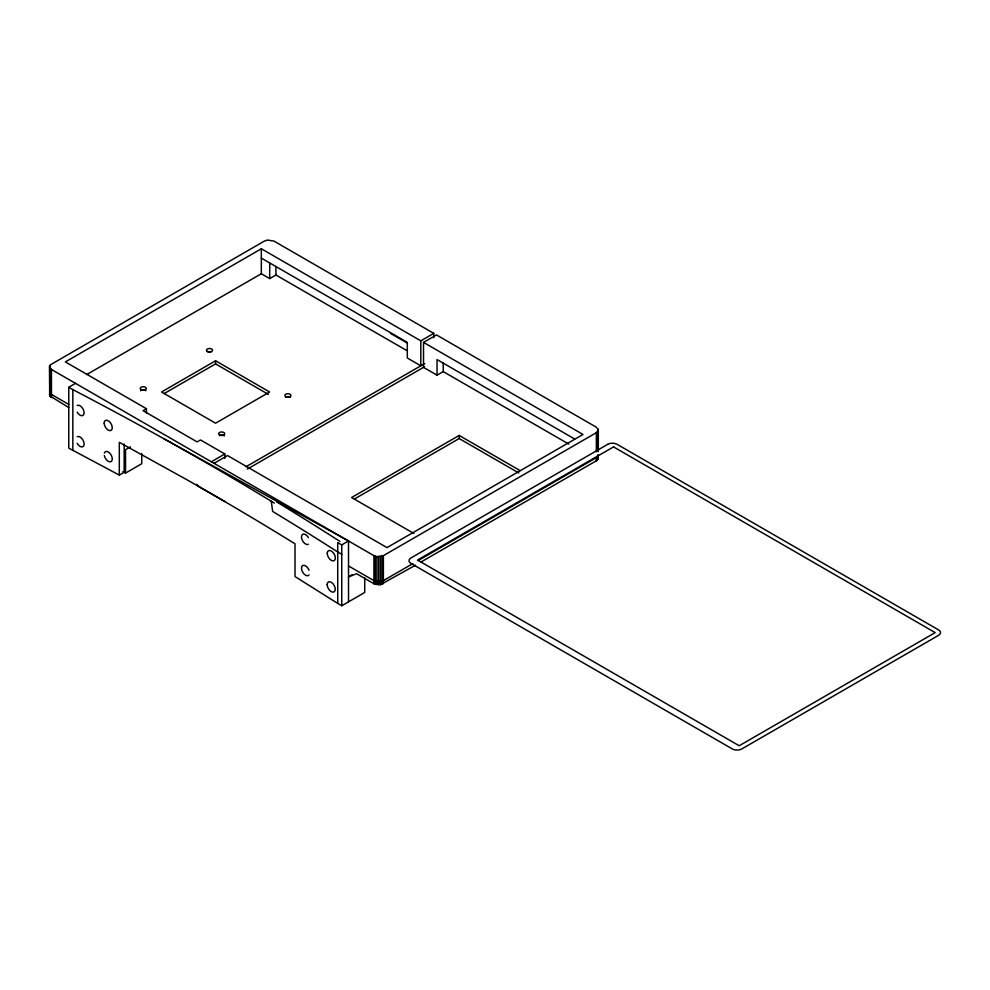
<?xml version="1.0" encoding="UTF-8"?>
<svg xmlns="http://www.w3.org/2000/svg" width="990" height="990" viewBox="0 0 990 990"><rect width="100%" height="100%" fill="white"/><g stroke="black" fill="none" stroke-linecap="round" stroke-linejoin="round"><path stroke-width="1.49" d="M86.699 374.567L261.323 273.747L261.348 248.762L65.352 361.919L146.446 408.734L146.446 413.139M261.323 273.747L269.701 278.586L269.726 262.969M68.756 407.546L49.723 395.827L49.5 366.746L50.391 364.815L264.429 241.053L267.424 240.063L273.884 241.053L433.769 333.358L433.769 337.763M49.723 390.716L49.723 392.708L51.455 394.441L68.78 404.44M49.5 394.837L49.723 393.834M568.78 444.089L443.223 371.596L437.036 375.173L423.522 367.364L423.522 342.392L436.466 334.917L596.351 427.222L598.307 429.957L596.351 432.692L383.378 555.65L376.918 556.64L373.923 555.65L51.455 369.468L49.5 366.746M420.886 562.085L596.351 460.783L598.084 459.051L598.307 454.93L596.351 457.665L418.201 560.513M124.171 444.015L124.171 472.317L119.307 475.113L68.756 448.124L68.756 387.263L75.512 383.365M269.701 278.586L275.913 274.997L406.816 350.571M215.585 360.781L161.519 391.99L215.585 423.2L269.639 391.99L215.585 360.781L215.585 363.899L268.327 394.354M164.154 393.587L215.585 363.899M146.446 408.734L143.067 410.689L197.121 441.899L200.5 439.944L224.829 453.989L224.829 458.395M130.507 446.799L125.52 449.683L125.52 473.096L122.896 471.574M125.52 473.096L141.743 463.728L141.743 453.494M211.34 461.773L224.829 453.989M261.348 248.762L420.812 340.832L433.769 333.358M214.038 463.345L227.527 455.549L387.003 547.619L582.999 434.474L423.522 342.392M245.965 466.76L424.698 363.565M247.339 469.087L424.475 366.807M520.121 470.609L459.174 435.427L351.623 497.512L413.894 533.474M354.272 499.108L459.174 438.545L518.797 472.96M364.728 577.789L364.728 592.478L341.76 605.744L337.739 603.417L337.714 542.582L341.736 544.896L348.517 540.986L348.517 601.833M352.254 574.707L348.517 576.873L356.623 573.742L373.923 583.729L380.383 584.731L415.528 565.179M412.855 563.607L383.378 580.61L378.65 581.749L373.923 580.61L348.604 565.995M348.517 540.986L141.236 426.183A3636.196 2099.345 0 0 0 72.839 389.627L68.756 387.263M261.348 258.13L407.298 342.392L407.298 358.009L420.812 365.805L420.812 340.832M574.621 438.991L437.036 359.568L437.036 375.173M390.518 333.358L406.729 342.726M341.76 605.744L341.76 554.301L337.739 551.975A3636.196 2099.345 0 0 0 274.403 512.486L272.634 511.422L271.285 501.237L251.559 489.345A3636.196 2099.345 0 0 0 163.672 438.595M224.854 501.571L198.767 486.511L196.602 484.333M271.285 501.237L274.379 503.093M337.739 603.417L295.008 576.551L295.008 543.782L274.242 531.061A3664.386 2115.618 0 0 0 186.442 479.494L119.307 442.344L119.307 475.113M597.416 456.118L598.307 458.048M341.736 544.896L341.76 554.301M598.307 429.957L598.307 450.524M598.084 428.955L598.084 451.527M598.084 454.967L598.084 459.051M597.416 431.887L597.416 450.982M597.416 456.86L597.416 459.979M596.351 432.692L596.351 451.786M596.351 457.665L596.351 460.783M459.174 435.427L459.174 438.545M443.223 363.082L443.223 371.596M383.378 555.65L383.378 583.729M381.992 556.256L381.992 584.347M380.383 556.64L380.383 584.731M378.65 556.776L378.65 584.867M376.918 556.64L376.918 584.731M375.309 556.256L375.309 584.347M373.923 555.65L373.923 583.729M275.913 266.483L275.913 274.997M72.839 389.627L72.839 450.487M51.455 369.468L51.455 397.559M50.391 368.676L50.391 396.767M49.723 365.743L49.723 395.827M309.053 574.918A5.73 3.317 60 0 1 302.94 572.628A5.73 3.317 60 0 1 302.94 565.451A5.73 3.317 60 0 1 309.053 570.228M308.422 544.29A5.73 3.317 60 0 1 302.692 540.973A5.73 3.317 60 0 1 302.692 534.353A5.73 3.317 60 0 1 308.422 537.669M77.171 436.726A5.73 3.317 60 0 1 82.913 440.03A5.73 3.317 60 0 1 82.913 446.651A5.73 3.317 60 0 1 77.171 443.347M276.618 501.856A3636.208 2102.859 -0.1 0 1 339.941 541.419M77.171 405.504A5.73 3.317 60 0 1 82.913 408.821A5.73 3.317 60 0 1 82.913 415.441A5.73 3.317 60 0 1 77.171 412.125M104.321 453.148A5.73 3.317 60 0 1 110.558 454.125A5.73 3.317 60 0 1 110.558 461.798A5.73 3.317 60 0 1 104.321 455.573M285.726 397.374A3.057 1.77 0 0 1 290.045 397.374M219.508 435.612A3.057 1.77 0 0 1 224.309 435.971M140.63 390.716A3.057 1.77 0 0 1 145.926 390.716M207.974 351.834A3.057 1.77 0 0 1 211.031 351.834M607.699 444.337L410.949 557.939A6.695 3.861 0 0 0 410.949 563.397L732.328 748.947A6.695 3.861 0 0 0 741.795 748.947L938.545 635.357A6.695 3.861 0 0 0 938.545 629.888L617.154 444.337A6.695 3.861 0 0 0 607.699 444.337M613.54 446.898L417.545 560.055L739.196 745.755L935.191 632.61L613.54 446.898M327.158 584.595A5.73 3.317 60 0 0 333.246 592.156A5.73 3.317 60 0 0 333.246 584.05A5.73 3.317 60 0 0 327.158 584.595M327.232 553.336A5.73 3.317 60 0 0 333.321 560.909A5.73 3.317 60 0 0 333.321 552.791A5.73 3.317 60 0 0 327.232 553.336M104.16 423.077A5.73 3.317 60 0 0 110.249 430.65A5.73 3.317 60 0 0 110.249 422.532A5.73 3.317 60 0 0 104.16 423.077M286.358 397.027A3.057 1.77 0 0 0 290.949 395.505A3.057 1.77 0 0 0 286.358 393.971A3.057 1.77 0 0 0 286.358 397.027M220.139 435.266A3.057 1.77 0 0 0 224.718 433.731A3.057 1.77 0 0 0 220.139 432.209A3.057 1.77 0 0 0 220.139 435.266M141.756 390.011A3.057 1.77 0 0 0 146.334 388.476A3.057 1.77 0 0 0 141.756 386.954A3.057 1.77 0 0 0 141.756 390.011M207.343 351.5A3.057 1.77 0 0 0 212.454 350.707A3.057 1.77 0 0 0 208.704 348.542A3.057 1.77 0 0 0 207.343 351.5"/></g></svg>
